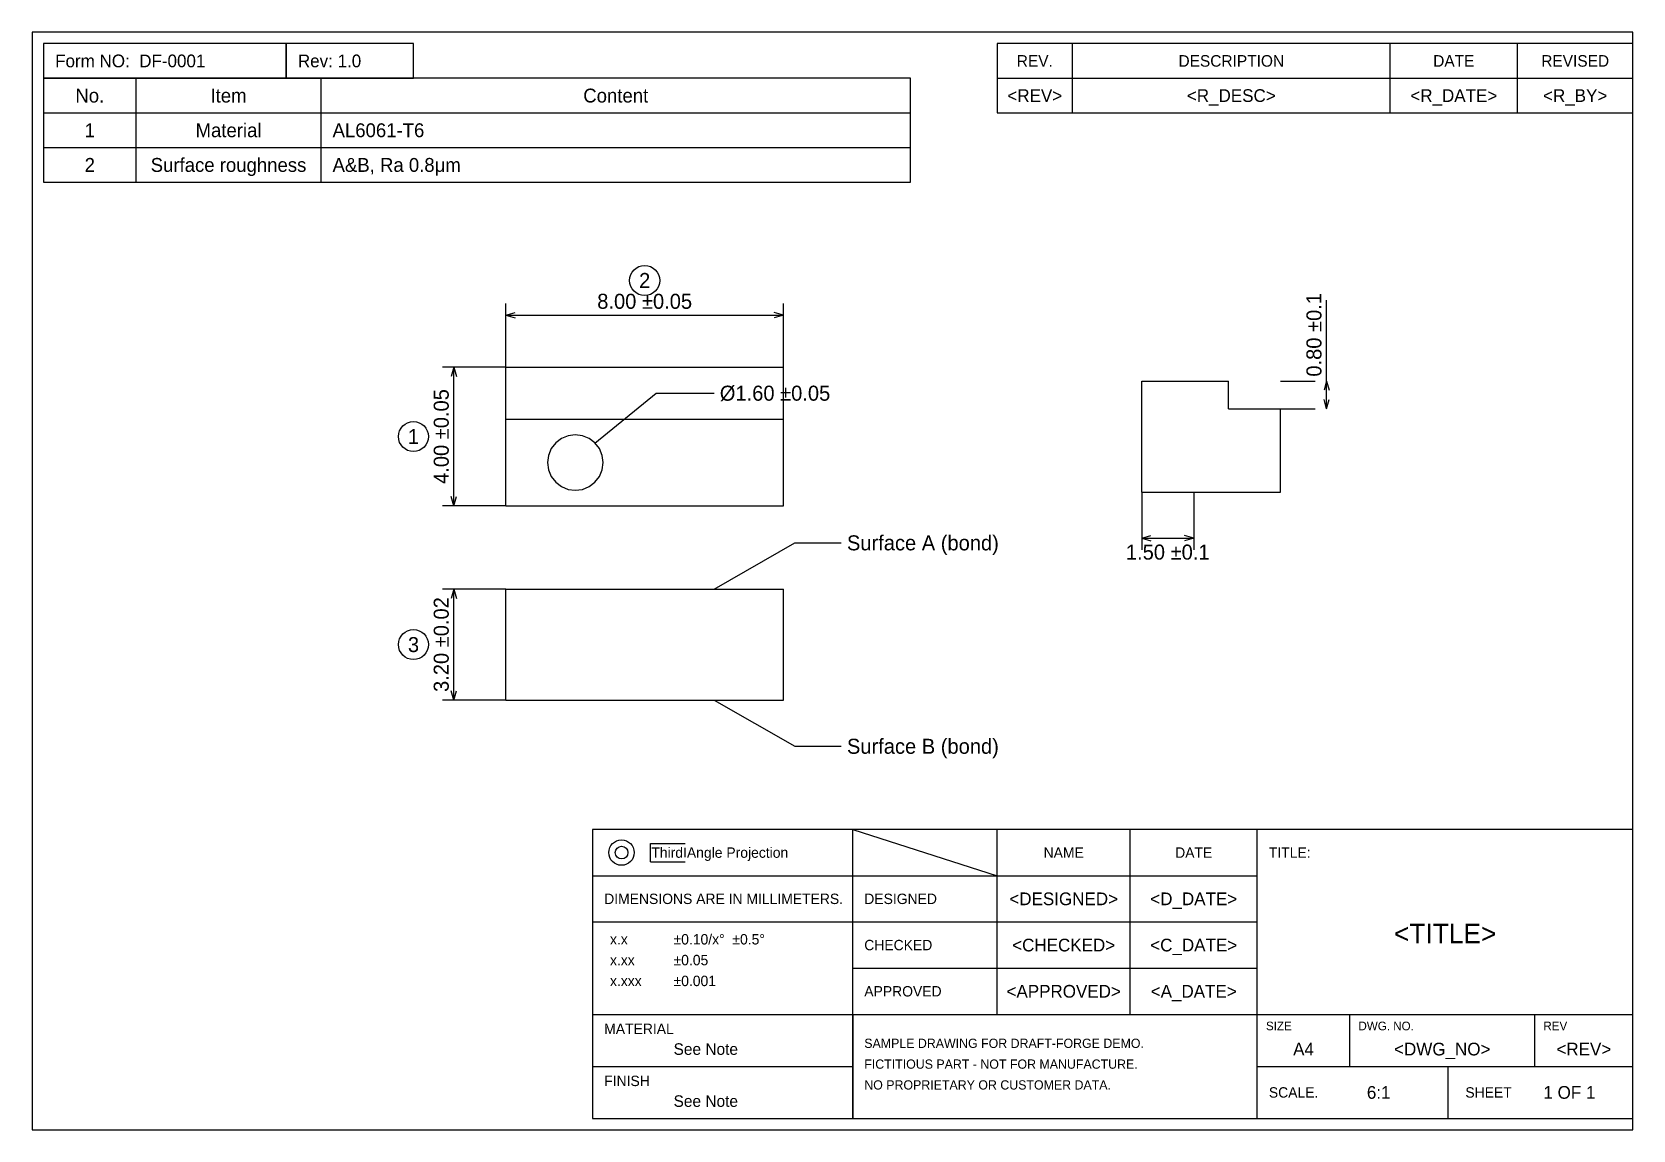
# Model space of a CAD drawing. Header units: millimetres. Extents: x 10 to 287, y 10 to 200.
import ezdxf
from ezdxf.enums import TextEntityAlignment as Align

# ---------------------------------------------------------------- set-up
doc = ezdxf.new("R2010")
doc.units = ezdxf.units.MM
for name, color, linetype in [('ANNO', 3, 'Continuous'), ('DIM', 5, 'Continuous'), ('FRAME', 7, 'Continuous'), ('TABLE', 5, 'Continuous'), ('TITLE', 7, 'Continuous'), ('VIEW_GEOM', 7, 'Continuous')]:
    doc.layers.add(name, color=color, linetype=linetype)

msp = doc.modelspace()

# ---------------------------------------------------------------- linework, layer by layer
at = {"layer": 'ANNO'}
for p, q in [((128, 103.6), (142, 111.6)), ((142, 111.6), (150, 111.6)), ((128, 84.4), (142, 76.4)), ((142, 76.4), (150, 76.4))]:
    msp.add_line(p, q, dxfattribs=at)
for centre in [(116, 157), (76, 130), (76, 94)]:
    msp.add_circle(centre, 2.6, dxfattribs=at)
at = {"layer": 'DIM'}
for p, q in [((92, 142), (92, 153)), ((140, 142), (140, 153)), ((234, 139.6), (234, 153.6)), ((92, 151), (93.6, 151.45)), ((92, 151), (140, 151)), ((92, 151), (93.6, 150.55)), ((140, 151), (138.4, 151.45)), ((140, 151), (138.4, 150.55)), ((92, 142), (81, 142)), ((83, 142), (82.55, 140.4)), ((83, 118), (83, 142)), ((83, 142), (83.45, 140.4)), ((226, 139.6), (232, 139.6)), ((234, 139.6), (233.55, 138)), ((234, 134.8), (234, 139.6)), ((234, 139.6), (234.45, 138)), ((107.36, 128.86), (118, 137.5)), ((118, 137.5), (128, 137.5)), ((234, 134.8), (233.55, 136.4)), ((234, 134.8), (234.45, 136.4)), ((226, 134.8), (232, 134.8)), ((83, 118), (82.55, 119.6)), ((83, 118), (83.45, 119.6)), ((202, 120.4), (202, 110.4)), ((211, 120.4), (211, 110.4)), ((92, 118), (81, 118)), ((202, 112.4), (203.6, 112.85)), ((202, 112.4), (211, 112.4)), ((202, 112.4), (203.6, 111.95)), ((211, 112.4), (209.4, 112.85)), ((211, 112.4), (209.4, 111.95)), ((92, 103.6), (81, 103.6)), ((83, 103.6), (82.55, 102)), ((83, 84.4), (83, 103.6)), ((83, 103.6), (83.45, 102)), ((83, 84.4), (82.55, 86)), ((83, 84.4), (83.45, 86)), ((92, 84.4), (81, 84.4))]:
    msp.add_line(p, q, dxfattribs=at)
at = {"layer": 'FRAME'}
for p, q in [((287, 200), (10, 200)), ((10, 200), (10, 10)), ((287, 10), (287, 200)), ((10, 10), (287, 10))]:
    msp.add_line(p, q, dxfattribs=at)
at = {"layer": 'TABLE'}
for p, q in [((54, 198), (12, 198)), ((12, 198), (12, 192)), ((54, 192), (54, 198)), ((76, 198), (54, 198)), ((54, 198), (54, 192)), ((76, 192), (76, 198)), ((287, 198), (177, 198)), ((177, 198), (177, 186)), ((190, 186), (190, 198)), ((245, 186), (245, 198)), ((267, 186), (267, 198)), ((287, 186), (287, 198)), ((12, 192), (54, 192)), ((162, 192), (12, 192)), ((12, 192), (12, 174)), ((28, 174), (28, 192)), ((54, 192), (76, 192)), ((60, 174), (60, 192)), ((162, 174), (162, 192)), ((177, 192), (287, 192)), ((12, 186), (162, 186)), ((177, 186), (287, 186)), ((12, 180), (162, 180)), ((12, 174), (162, 174))]:
    msp.add_line(p, q, dxfattribs=at)
at = {"layer": 'TITLE'}
for p, q in [((287, 62), (107, 62)), ((107, 62), (107, 12)), ((152, 12), (152, 62)), ((152, 62), (177, 54)), ((177, 30), (177, 62)), ((200, 30), (200, 62)), ((222, 12), (222, 62)), ((287, 12), (287, 62)), ((117, 59.6), (123, 59.6)), ((117, 56.4), (117, 59.6)), ((123, 57.2), (123, 58.8)), ((117, 56.4), (123, 56.4)), ((107, 54), (152, 54)), ((152, 54), (222, 54)), ((107, 46), (152, 46)), ((152, 46), (222, 46)), ((152, 38), (222, 38)), ((107, 30), (152, 30)), ((152, 30), (222, 30)), ((152, 30), (152, 12)), ((222, 30), (287, 30)), ((238, 21), (238, 30)), ((270, 21), (270, 30)), ((107, 21), (152, 21)), ((222, 21), (287, 21)), ((255, 12), (255, 21)), ((107, 12), (287, 12))]:
    msp.add_line(p, q, dxfattribs=at)
for radius in [2.2, 1.1]:
    msp.add_circle((112, 58), radius, dxfattribs=at)
at = {"layer": 'VIEW_GEOM'}
for p, q in [((92, 133), (92, 142)), ((92, 142), (140, 142)), ((140, 133), (140, 142)), ((202, 139.6), (217, 139.6)), ((202, 120.4), (202, 139.6)), ((217, 134.8), (217, 139.6)), ((92, 118), (92, 133)), ((92, 133), (140, 133)), ((140, 118), (140, 133)), ((217, 134.8), (226, 134.8)), ((226, 120.4), (226, 134.8)), ((104, 130.3), (102.76, 130.14)), ((105.24, 130.14), (104, 130.3)), ((99.84, 127.9), (99.36, 126.74)), ((100.61, 128.89), (99.84, 127.9)), ((101.6, 129.66), (100.61, 128.89)), ((102.76, 130.14), (101.6, 129.66)), ((106.4, 129.66), (105.24, 130.14)), ((107.39, 128.89), (106.4, 129.66)), ((108.16, 127.9), (107.39, 128.89)), ((108.64, 126.74), (108.16, 127.9)), ((99.36, 126.74), (99.2, 125.5)), ((99.2, 125.5), (99.36, 124.26)), ((108.8, 125.5), (108.64, 126.74)), ((108.64, 124.26), (108.8, 125.5)), ((99.36, 124.26), (99.84, 123.1)), ((99.84, 123.1), (100.61, 122.11)), ((100.61, 122.11), (101.6, 121.34)), ((106.4, 121.34), (107.39, 122.11)), ((107.39, 122.11), (108.16, 123.1)), ((108.16, 123.1), (108.64, 124.26)), ((101.6, 121.34), (102.76, 120.86)), ((102.76, 120.86), (104, 120.7)), ((104, 120.7), (105.24, 120.86)), ((105.24, 120.86), (106.4, 121.34)), ((202, 120.4), (226, 120.4)), ((92, 118), (140, 118)), ((92, 84.4), (92, 103.6)), ((92, 103.6), (140, 103.6)), ((140, 84.4), (140, 103.6)), ((92, 84.4), (140, 84.4))]:
    msp.add_line(p, q, dxfattribs=at)

# ---------------------------------------------------------------- texts
at = {"layer": 'ANNO'}
for s, p in [('2', (116, 157)), ('1', (76, 130)), ('3', (76, 94))]:
    msp.add_text(s, height=2.6, dxfattribs=at).set_placement(p, align=Align.MIDDLE_CENTER)
for s, p in [('Surface A (bond)', (151, 111.6)), ('Surface B (bond)', (151, 76.4))]:
    msp.add_text(s, height=2.6, dxfattribs=at).set_placement(p, align=Align.MIDDLE_LEFT)
at = {"layer": 'DIM'}
for s, p in [('8.00 ±0.05', (116, 153.4)), ('1.50 ±0.1', (206.5, 110))]:
    msp.add_text(s, height=2.6, dxfattribs=at).set_placement(p, align=Align.MIDDLE_CENTER)
for s, p in [('0.80 ±0.1', (231.8, 147.6)), ('4.00 ±0.05', (80.8, 130)), ('3.20 ±0.02', (80.8, 94))]:
    msp.add_text(s, height=2.6, rotation=90, dxfattribs=at).set_placement(p, align=Align.MIDDLE_CENTER)
msp.add_text('Ø1.60 ±0.05', height=2.6, dxfattribs=at).set_placement((129, 137.5), align=Align.MIDDLE_LEFT)
at = {"layer": 'TABLE'}
for s, height, p in [('Form NO:  DF-0001', 2.2, (14, 195)), ('Rev: 1.0', 2.2, (56, 195)), ('AL6061-T6', 2.4, (62, 183)), ('A&B, Ra 0.8μm', 2.4, (62, 177))]:
    msp.add_text(s, height=height, dxfattribs=at).set_placement(p, align=Align.MIDDLE_LEFT)
for s, height, p in [('REV.', 2, (183.5, 195)), ('DESCRIPTION', 2, (217.5, 195)), ('DATE', 2, (256, 195)), ('REVISED', 2, (277, 195)), ('No.', 2.4, (20, 189)), ('Item', 2.4, (44, 189)), ('Content', 2.4, (111, 189)), ('1', 2.4, (20, 183)), ('Material', 2.4, (44, 183)), ('2', 2.4, (20, 177)), ('Surface roughness', 2.4, (44, 177))]:
    msp.add_text(s, height=height, dxfattribs=at).set_placement(p, align=Align.MIDDLE_CENTER)
at = {"layer": 'TITLE'}
for s, height, p in [('<REV>', 2.2, (183.5, 189)), ('<R_DESC>', 2.2, (217.5, 189)), ('<R_DATE>', 2.2, (256, 189)), ('<R_BY>', 2.2, (277, 189)), ('Third Angle Projection', 1.8, (129, 58)), ('NAME', 1.8, (188.5, 58)), ('DATE', 1.8, (211, 58)), ('<DESIGNED>', 2.2, (188.5, 50)), ('<D_DATE>', 2.2, (211, 50)), ('<TITLE>', 3.4, (254.5, 44)), ('<CHECKED>', 2.2, (188.5, 42)), ('<C_DATE>', 2.2, (211, 42)), ('<APPROVED>', 2.2, (188.5, 34)), ('<A_DATE>', 2.2, (211, 34)), ('A4', 2.2, (230, 24)), ('<DWG_NO>', 2.2, (254, 24)), ('<REV>', 2.2, (278.5, 24)), ('6:1', 2.2, (243, 16.5)), ('1 OF 1', 2.2, (276, 16.5))]:
    msp.add_text(s, height=height, dxfattribs=at).set_placement(p, align=Align.MIDDLE_CENTER)
for s, height, p in [('TITLE:', 1.8, (224, 58)), ('DIMENSIONS ARE IN MILLIMETERS.', 1.8, (109, 50)), ('DESIGNED', 1.8, (154, 50)), ('x.x', 1.8, (110, 43)), ('±0.10/x°  ±0.5°', 1.8, (121, 43)), ('CHECKED', 1.8, (154, 42)), ('x.xx', 1.8, (110, 39.4)), ('±0.05', 1.8, (121, 39.4)), ('x.xxx', 1.8, (110, 35.8)), ('±0.001', 1.8, (121, 35.8)), ('APPROVED', 1.8, (154, 34)), ('MATERIAL', 1.8, (109, 27.5)), ('SIZE', 1.5, (223.5, 28)), ('DWG. NO.', 1.5, (239.5, 28)), ('REV', 1.5, (271.5, 28)), ('See Note', 2, (121, 24)), ('SAMPLE DRAWING FOR DRAFT-FORGE DEMO.', 1.6, (154, 25)), ('FICTITIOUS PART - NOT FOR MANUFACTURE.', 1.6, (154, 21.4)), ('FINISH', 1.8, (109, 18.5)), ('NO PROPRIETARY OR CUSTOMER DATA.', 1.6, (154, 17.8)), ('SCALE.', 1.8, (224, 16.5)), ('SHEET', 1.8, (258, 16.5)), ('See Note', 2, (121, 15))]:
    msp.add_text(s, height=height, dxfattribs=at).set_placement(p, align=Align.MIDDLE_LEFT)

doc.saveas('drawing.dxf')
